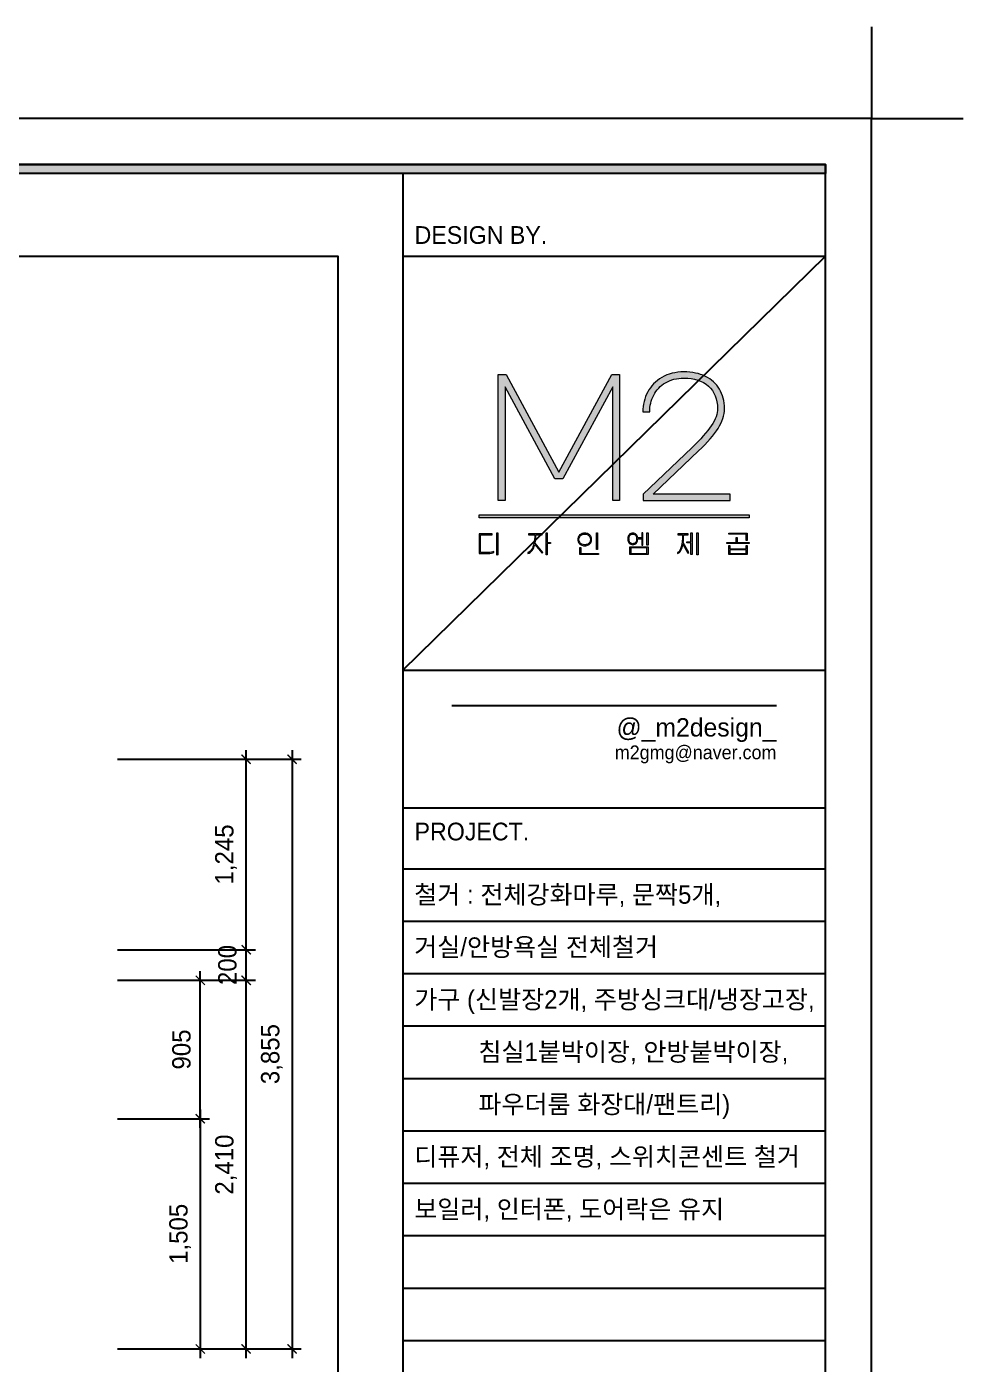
# Model space of a CAD drawing. Header units: millimetres. Extents: x 118028 to 193504, y 42792 to 96100.
# Drawn here: x 187384 to 193504, y 87357 to 96100 of the extents above; entities that cross this region are included whole.
import ezdxf
from ezdxf.enums import TextEntityAlignment as Align

# ---------------------------------------------------------------- set-up
doc = ezdxf.new("R2010")
doc.units = ezdxf.units.MM
doc.header["$LTSCALE"] = 30
doc.header["$PDMODE"] = 3
doc.layers.get('DEFPOINTS').update_dxf_attribs({"color": 248})
for name, color, linetype in [('0-ELC TEXT', 7, 'Continuous'), ('07-DIM WAL', 5, 'Continuous'), ('_U+B808_U+C774_U+C5B4 2', 7, 'Continuous'), ('FORM(YOURNAME)-1', 1, 'Continuous'), ('FORM(YOURNAME)-11', 1, 'Continuous')]:
    doc.layers.add(name, color=color, linetype=linetype)
doc.styles.add('HY 울릉도 L', font='')
doc.styles.add('YOURNAME', font='HY울릉도M.TTF')
doc.styles.add('코레일둥고', font='Korail_Round_Gothic_Medium.ttf')
doc.styles.get('HY 울릉도 L').set_extended_font_data('HY울릉도L')
doc.dimstyles.new('60', dxfattribs={"dimscale": 60, "dimtxt": 2, "dimasz": 1, "dimexe": 1, "dimexo": 1, "dimgap": 1, "dimtad": 1, "dimdec": 0, "dimrnd": 0.05, "dimdsep": 46, "dimlunit": 6, "dimtxsty": 'HY 울릉도 L', "dimblk": 'ARCHTICK', "dimcen": 2.5, "dimdle": 1, "dimclrd": 133, "dimclre": 133, "dimclrt": 30, "dimadec": 0, "dimazin": 0, "dimtfac": 1, "dimtdec": 0, "dimtix": 1, "dimtmove": 2, "dimatfit": 3, "dimldrblk": 'ARCHTICK', "dimfxl": 1, "dimlwd": -1, "dimlwe": -1, "dimarcsym": 0})

# ---------------------------------------------------------------- blocks, each defined once
blk = doc.blocks.new('block 34')
at = {"layer": '_U+B808_U+C774_U+C5B4 2'}
h = blk.add_hatch(color=35, dxfattribs=at)
h.dxf.hatch_style = 2
h.paths.add_polyline_path([(674.6, -105.53), (675.73, -105.53), (683.42, -119.69), (691.1, -105.53), (692.22, -105.53), (692.22, -123.82), (691.22, -123.82), (691.22, -107.31), (683.97, -120.67), (682.84, -120.67), (675.59, -107.31), (675.59, -123.82), (674.6, -123.82)])
h = blk.add_hatch(color=35, dxfattribs=at)
h.dxf.hatch_style = 2
edge = h.paths.add_edge_path()
edge.add_spline(control_points=[(704.68, -105.78), (705.57, -106.21), (706.25, -106.83), (706.73, -107.63), (707.21, -108.43), (707.45, -109.38), (707.45, -110.46), (707.45, -111.43), (707.14, -112.39), (706.53, -113.34), (705.92, -114.29), (704.98, -115.38), (703.7, -116.62), (703.7, -116.62), (697.12, -122.91), (697.12, -122.91), (697.12, -122.91), (708.26, -122.91), (708.26, -122.91), (708.26, -122.91), (708.26, -123.82), (708.26, -123.82), (708.26, -123.82), (695.66, -123.82), (695.66, -123.82), (695.66, -123.82), (695.66, -122.91), (695.66, -122.91), (695.66, -122.91), (702.73, -116.15), (702.73, -116.15), (703.99, -114.93), (704.93, -113.86), (705.54, -112.95), (706.15, -112.03), (706.45, -111.2), (706.45, -110.46), (706.45, -109.07), (706.01, -107.98), (705.12, -107.2), (704.23, -106.42), (703.05, -106.03), (701.57, -106.03), (700.53, -106.03), (699.64, -106.26), (698.89, -106.71), (698.15, -107.15), (697.57, -107.75), (697.18, -108.5), (696.79, -109.25), (696.59, -110.06), (696.59, -110.94), (696.59, -110.94), (695.59, -110.94), (695.59, -110.94), (695.59, -109.89), (695.83, -108.93), (696.3, -108.05), (696.77, -107.17), (697.46, -106.46), (698.36, -105.93), (699.26, -105.4), (700.33, -105.13), (701.57, -105.13), (702.76, -105.13), (703.79, -105.35), (704.68, -105.78)], knot_values=[0, 0, 0, 0, 1, 1, 1, 2, 2, 2, 3, 3, 3, 4, 4, 4, 5, 5, 5, 6, 6, 6, 7, 7, 7, 8, 8, 8, 9, 9, 9, 10, 10, 10, 11, 11, 11, 12, 12, 12, 13, 13, 13, 14, 14, 14, 15, 15, 15, 16, 16, 16, 17, 17, 17, 18, 18, 18, 19, 19, 19, 20, 20, 20, 21, 21, 21, 22, 22, 22, 22], degree=3, periodic=0)
at = {"layer": '_U+B808_U+C774_U+C5B4 2', "lineweight": 0}
blk.add_lwpolyline([(674.6, -105.53), (675.73, -105.53), (683.42, -119.69), (691.1, -105.53), (692.22, -105.53), (692.22, -123.82), (691.22, -123.82), (691.22, -107.31), (683.97, -120.67), (682.84, -120.67), (675.59, -107.31), (675.59, -123.82), (674.6, -123.82), (674.6, -105.53)], dxfattribs=at)
blk.add_open_spline([(704.68, -105.78), (705.57, -106.21), (706.25, -106.83), (706.73, -107.63), (707.21, -108.43), (707.45, -109.38), (707.45, -110.46), (707.45, -111.43), (707.14, -112.39), (706.53, -113.34), (705.92, -114.29), (704.98, -115.38), (703.7, -116.62), (703.7, -116.62), (697.12, -122.91), (697.12, -122.91), (697.12, -122.91), (708.26, -122.91), (708.26, -122.91), (708.26, -122.91), (708.26, -123.82), (708.26, -123.82), (708.26, -123.82), (695.66, -123.82), (695.66, -123.82), (695.66, -123.82), (695.66, -122.91), (695.66, -122.91), (695.66, -122.91), (702.73, -116.15), (702.73, -116.15), (703.99, -114.93), (704.93, -113.86), (705.54, -112.95), (706.15, -112.03), (706.45, -111.2), (706.45, -110.46), (706.45, -109.07), (706.01, -107.98), (705.12, -107.2), (704.23, -106.42), (703.05, -106.03), (701.57, -106.03), (700.53, -106.03), (699.64, -106.26), (698.89, -106.71), (698.15, -107.15), (697.57, -107.75), (697.18, -108.5), (696.79, -109.25), (696.59, -110.06), (696.59, -110.94), (696.59, -110.94), (695.59, -110.94), (695.59, -110.94), (695.59, -109.89), (695.83, -108.93), (696.3, -108.05), (696.77, -107.17), (697.46, -106.46), (698.36, -105.93), (699.26, -105.4), (700.33, -105.13), (701.57, -105.13), (702.76, -105.13), (703.79, -105.35), (704.68, -105.78)], degree=3, knots=[0, 0, 0, 0, 1, 1, 1, 2, 2, 2, 3, 3, 3, 4, 4, 4, 5, 5, 5, 6, 6, 6, 7, 7, 7, 8, 8, 8, 9, 9, 9, 10, 10, 10, 11, 11, 11, 12, 12, 12, 13, 13, 13, 14, 14, 14, 15, 15, 15, 16, 16, 16, 17, 17, 17, 18, 18, 18, 19, 19, 19, 20, 20, 20, 21, 21, 21, 22, 22, 22, 22], dxfattribs=at)
blk = doc.blocks.new('block 35')
at = {"layer": '_U+B808_U+C774_U+C5B4 2'}
h = blk.add_hatch(color=35, dxfattribs=at)
h.dxf.hatch_style = 2
edge = h.paths.add_edge_path()
edge.add_spline(control_points=[(673.72, -128.8), (673.72, -128.8), (672, -128.8), (672, -128.8), (672, -128.8), (672, -131.36), (672, -131.36), (672, -131.36), (673.14, -131.36), (673.14, -131.36), (673.29, -131.36), (673.44, -131.34), (673.6, -131.31), (673.75, -131.28), (673.88, -131.24), (673.98, -131.2), (673.98, -131.2), (673.98, -131.35), (673.98, -131.35), (673.88, -131.4), (673.75, -131.44), (673.6, -131.47), (673.45, -131.49), (673.3, -131.51), (673.14, -131.51), (673.14, -131.51), (671.83, -131.51), (671.83, -131.51), (671.83, -131.51), (671.83, -128.65), (671.83, -128.65), (671.83, -128.65), (673.72, -128.65), (673.72, -128.65), (673.72, -128.65), (673.72, -128.8), (673.72, -128.8)], knot_values=[0, 0, 0, 0, 1, 1, 1, 2, 2, 2, 3, 3, 3, 4, 4, 4, 5, 5, 5, 6, 6, 6, 7, 7, 7, 8, 8, 8, 9, 9, 9, 10, 10, 10, 11, 11, 11, 12, 12, 12, 12], degree=3, periodic=0)
h.paths.add_polyline_path([(674.54, -131.73), (674.38, -131.74), (674.38, -128.5), (674.54, -128.5)])
h = blk.add_hatch(color=35, dxfattribs=at)
h.dxf.hatch_style = 2
edge = h.paths.add_edge_path()
edge.add_spline(control_points=[(679.96, -130.01), (679.96, -130.01), (681.09, -131.37), (681.09, -131.37), (681.09, -131.37), (680.96, -131.47), (680.96, -131.47), (680.96, -131.47), (679.92, -130.19), (679.92, -130.19), (679.82, -130.57), (679.69, -130.87), (679.52, -131.09), (679.35, -131.32), (679.14, -131.46), (678.9, -131.51), (678.9, -131.51), (678.9, -131.36), (678.9, -131.36), (679.11, -131.3), (679.3, -131.16), (679.45, -130.93), (679.6, -130.7), (679.71, -130.39), (679.79, -130.03), (679.86, -129.66), (679.91, -129.25), (679.91, -128.8), (679.91, -128.8), (678.97, -128.8), (678.97, -128.8), (678.97, -128.8), (678.97, -128.65), (678.97, -128.65), (678.97, -128.65), (681, -128.65), (681, -128.65), (681, -128.65), (681, -128.8), (681, -128.8), (681, -128.8), (680.07, -128.8), (680.07, -128.8), (680.06, -129.26), (680.03, -129.66), (679.96, -130.01)], knot_values=[0, 0, 0, 0, 1, 1, 1, 2, 2, 2, 3, 3, 3, 4, 4, 4, 5, 5, 5, 6, 6, 6, 7, 7, 7, 8, 8, 8, 9, 9, 9, 10, 10, 10, 11, 11, 11, 12, 12, 12, 13, 13, 13, 14, 14, 14, 15, 15, 15, 15], degree=3, periodic=0)
h.paths.add_polyline_path([(682.21, -130.06), (681.69, -130.06), (681.69, -131.73), (681.54, -131.73), (681.54, -128.5), (681.69, -128.5), (681.69, -129.92), (682.21, -129.92)])
h = blk.add_hatch(color=35, dxfattribs=at)
h.dxf.hatch_style = 2
edge = h.paths.add_edge_path()
edge.add_spline(control_points=[(687.69, -128.68), (687.84, -128.76), (687.95, -128.87), (688.03, -129.01), (688.11, -129.15), (688.15, -129.3), (688.15, -129.47), (688.15, -129.64), (688.11, -129.8), (688.03, -129.94), (687.95, -130.08), (687.84, -130.19), (687.69, -130.27), (687.54, -130.35), (687.36, -130.39), (687.15, -130.39), (686.95, -130.39), (686.77, -130.35), (686.62, -130.27), (686.47, -130.19), (686.36, -130.08), (686.28, -129.94), (686.2, -129.8), (686.16, -129.64), (686.16, -129.47), (686.16, -129.3), (686.2, -129.15), (686.28, -129.01), (686.36, -128.87), (686.47, -128.76), (686.62, -128.68), (686.77, -128.6), (686.95, -128.56), (687.15, -128.56), (687.36, -128.56), (687.54, -128.6), (687.69, -128.68)], knot_values=[0, 0, 0, 0, 1, 1, 1, 2, 2, 2, 3, 3, 3, 4, 4, 4, 5, 5, 5, 6, 6, 6, 7, 7, 7, 8, 8, 8, 9, 9, 9, 10, 10, 10, 11, 11, 11, 12, 12, 12, 12], degree=3, periodic=0)
edge = h.paths.add_edge_path()
edge.add_spline(control_points=[(686.72, -128.79), (686.59, -128.86), (686.49, -128.95), (686.43, -129.07), (686.36, -129.18), (686.32, -129.32), (686.32, -129.47), (686.32, -129.63), (686.36, -129.76), (686.43, -129.88), (686.49, -130), (686.59, -130.09), (686.72, -130.15), (686.84, -130.22), (686.99, -130.25), (687.15, -130.25), (687.32, -130.25), (687.46, -130.22), (687.59, -130.15), (687.72, -130.09), (687.81, -130), (687.88, -129.88), (687.95, -129.76), (687.98, -129.63), (687.98, -129.47), (687.98, -129.32), (687.95, -129.18), (687.88, -129.07), (687.81, -128.95), (687.72, -128.86), (687.59, -128.79), (687.46, -128.73), (687.32, -128.7), (687.15, -128.7), (686.99, -128.7), (686.84, -128.73), (686.72, -128.79)], knot_values=[0, 0, 0, 0, 1, 1, 1, 2, 2, 2, 3, 3, 3, 4, 4, 4, 5, 5, 5, 6, 6, 6, 7, 7, 7, 8, 8, 8, 9, 9, 9, 10, 10, 10, 11, 11, 11, 12, 12, 12, 12], degree=3, periodic=0)
h.paths.add_polyline_path([(686.6, -131.51), (689.15, -131.51), (689.15, -131.66), (686.44, -131.66), (686.44, -130.66), (686.6, -130.66)])
h.paths.add_polyline_path([(689.03, -130.91), (688.87, -130.91), (688.87, -128.5), (689.03, -128.5)])
h = blk.add_hatch(color=35, dxfattribs=at)
h.dxf.hatch_style = 2
edge = h.paths.add_edge_path()
edge.add_spline(control_points=[(694.67, -130), (694.55, -130.16), (694.37, -130.23), (694.14, -130.23), (693.91, -130.23), (693.73, -130.16), (693.61, -130), (693.48, -129.84), (693.42, -129.64), (693.42, -129.39), (693.42, -129.14), (693.48, -128.94), (693.61, -128.78), (693.73, -128.62), (693.91, -128.54), (694.14, -128.54), (694.35, -128.54), (694.51, -128.61), (694.63, -128.74), (694.75, -128.87), (694.83, -129.04), (694.85, -129.25), (694.85, -129.25), (695.45, -129.25), (695.45, -129.25), (695.45, -129.25), (695.45, -128.52), (695.45, -128.52), (695.45, -128.52), (695.61, -128.52), (695.61, -128.52), (695.61, -128.52), (695.61, -130.29), (695.61, -130.29), (695.61, -130.29), (695.45, -130.29), (695.45, -130.29), (695.45, -130.29), (695.45, -129.4), (695.45, -129.4), (695.45, -129.4), (694.86, -129.4), (694.86, -129.4), (694.85, -129.64), (694.79, -129.85), (694.67, -130)], knot_values=[0, 0, 0, 0, 1, 1, 1, 2, 2, 2, 3, 3, 3, 4, 4, 4, 5, 5, 5, 6, 6, 6, 7, 7, 7, 8, 8, 8, 9, 9, 9, 10, 10, 10, 11, 11, 11, 12, 12, 12, 13, 13, 13, 14, 14, 14, 15, 15, 15, 15], degree=3, periodic=0)
edge = h.paths.add_edge_path()
edge.add_spline(control_points=[(693.73, -129.9), (693.83, -130.03), (693.97, -130.09), (694.14, -130.09), (694.31, -130.09), (694.45, -130.03), (694.55, -129.9), (694.65, -129.78), (694.7, -129.61), (694.7, -129.39), (694.7, -129.17), (694.65, -129), (694.55, -128.87), (694.45, -128.75), (694.31, -128.69), (694.14, -128.69), (693.97, -128.69), (693.83, -128.75), (693.73, -128.87), (693.63, -129), (693.58, -129.17), (693.58, -129.39), (693.58, -129.61), (693.63, -129.78), (693.73, -129.9)], knot_values=[0, 0, 0, 0, 1, 1, 1, 2, 2, 2, 3, 3, 3, 4, 4, 4, 5, 5, 5, 6, 6, 6, 7, 7, 7, 8, 8, 8, 8], degree=3, periodic=0)
h.paths.add_polyline_path([(693.69, -130.55), (696.36, -130.55), (696.36, -131.66), (693.69, -131.66)])
h.paths.add_polyline_path([(693.85, -131.51), (696.2, -131.51), (696.2, -130.7), (693.85, -130.7)])
h.paths.add_polyline_path([(696.36, -128.5), (696.36, -130.32), (696.2, -130.32), (696.2, -128.5)])
h = blk.add_hatch(color=35, dxfattribs=at)
h.dxf.hatch_style = 2
edge = h.paths.add_edge_path()
edge.add_spline(control_points=[(701.46, -129.93), (701.46, -129.93), (702.28, -131.39), (702.28, -131.39), (702.28, -131.39), (702.15, -131.47), (702.15, -131.47), (702.15, -131.47), (701.43, -130.17), (701.43, -130.17), (701.3, -130.94), (701.03, -131.39), (700.63, -131.51), (700.63, -131.51), (700.63, -131.35), (700.63, -131.35), (700.88, -131.26), (701.06, -130.99), (701.18, -130.55), (701.3, -130.1), (701.37, -129.52), (701.37, -128.8), (701.37, -128.8), (700.67, -128.8), (700.67, -128.8), (700.67, -128.8), (700.67, -128.65), (700.67, -128.65), (700.67, -128.65), (702.19, -128.65), (702.19, -128.65), (702.19, -128.65), (702.19, -128.8), (702.19, -128.8), (702.19, -128.8), (701.53, -128.8), (701.53, -128.8), (701.52, -129.25), (701.5, -129.63), (701.46, -129.93)], knot_values=[0, 0, 0, 0, 1, 1, 1, 2, 2, 2, 3, 3, 3, 4, 4, 4, 5, 5, 5, 6, 6, 6, 7, 7, 7, 8, 8, 8, 9, 9, 9, 10, 10, 10, 11, 11, 11, 12, 12, 12, 13, 13, 13, 13], degree=3, periodic=0)
h.paths.add_polyline_path([(702.59, -128.52), (702.75, -128.52), (702.75, -131.68), (702.59, -131.68), (702.59, -129.95), (702, -129.95), (702, -129.8), (702.59, -129.8)])
h.paths.add_polyline_path([(703.61, -128.5), (703.61, -131.73), (703.45, -131.73), (703.45, -128.5)])
h = blk.add_hatch(color=35, dxfattribs=at)
h.dxf.hatch_style = 2
h.paths.add_polyline_path([(711.02, -129.93), (711.02, -130.07), (707.82, -130.07), (707.82, -129.93), (709.16, -129.93), (709.16, -129.2), (709.32, -129.2), (709.32, -129.93)])
h.paths.add_polyline_path([(710.61, -128.72), (708.07, -128.72), (708.07, -128.57), (710.77, -128.57), (710.77, -129.64), (710.61, -129.64)])
h.paths.add_polyline_path([(710.61, -130.36), (710.77, -130.36), (710.77, -131.66), (708.08, -131.66), (708.08, -130.36), (708.24, -130.36), (708.24, -130.83), (710.61, -130.83)])
h.paths.add_polyline_path([(710.61, -131.52), (710.61, -130.97), (708.24, -130.97), (708.24, -131.52)])
at = {"layer": '_U+B808_U+C774_U+C5B4 2', "lineweight": 0}
for points in [[(674.54, -131.73), (674.38, -131.74), (674.38, -128.5), (674.54, -128.5), (674.54, -131.73)], [(682.21, -130.06), (681.69, -130.06), (681.69, -131.73), (681.54, -131.73), (681.54, -128.5), (681.69, -128.5), (681.69, -129.92), (682.21, -129.92), (682.21, -130.06)], [(689.03, -130.91), (688.87, -130.91), (688.87, -128.5), (689.03, -128.5), (689.03, -130.91)], [(696.36, -128.5), (696.36, -130.32), (696.2, -130.32), (696.2, -128.5), (696.36, -128.5)], [(702.59, -128.52), (702.75, -128.52), (702.75, -131.68), (702.59, -131.68), (702.59, -129.95), (702, -129.95), (702, -129.8), (702.59, -129.8), (702.59, -128.52)], [(703.61, -128.5), (703.61, -131.73), (703.45, -131.73), (703.45, -128.5), (703.61, -128.5)], [(711.02, -129.93), (711.02, -130.07), (707.82, -130.07), (707.82, -129.93), (709.16, -129.93), (709.16, -129.2), (709.32, -129.2), (709.32, -129.93), (711.02, -129.93)], [(710.61, -128.72), (708.07, -128.72), (708.07, -128.57), (710.77, -128.57), (710.77, -129.64), (710.61, -129.64), (710.61, -128.72)], [(686.6, -131.51), (689.15, -131.51), (689.15, -131.66), (686.44, -131.66), (686.44, -130.66), (686.6, -130.66), (686.6, -131.51)], [(693.69, -130.55), (696.36, -130.55), (696.36, -131.66), (693.69, -131.66), (693.69, -130.55)], [(693.85, -131.51), (696.2, -131.51), (696.2, -130.7), (693.85, -130.7), (693.85, -131.51)], [(710.61, -130.36), (710.77, -130.36), (710.77, -131.66), (708.08, -131.66), (708.08, -130.36), (708.24, -130.36), (708.24, -130.83), (710.61, -130.83), (710.61, -130.36)], [(710.61, -131.52), (710.61, -130.97), (708.24, -130.97), (708.24, -131.52), (710.61, -131.52)]]:
    blk.add_lwpolyline(points, dxfattribs=at)
for points, knots in [([(673.72, -128.8), (673.72, -128.8), (672, -128.8), (672, -128.8), (672, -128.8), (672, -131.36), (672, -131.36), (672, -131.36), (673.14, -131.36), (673.14, -131.36), (673.29, -131.36), (673.44, -131.34), (673.6, -131.31), (673.75, -131.28), (673.88, -131.24), (673.98, -131.2), (673.98, -131.2), (673.98, -131.35), (673.98, -131.35), (673.88, -131.4), (673.75, -131.44), (673.6, -131.47), (673.45, -131.49), (673.3, -131.51), (673.14, -131.51), (673.14, -131.51), (671.83, -131.51), (671.83, -131.51), (671.83, -131.51), (671.83, -128.65), (671.83, -128.65), (671.83, -128.65), (673.72, -128.65), (673.72, -128.65), (673.72, -128.65), (673.72, -128.8), (673.72, -128.8)], [0, 0, 0, 0, 1, 1, 1, 2, 2, 2, 3, 3, 3, 4, 4, 4, 5, 5, 5, 6, 6, 6, 7, 7, 7, 8, 8, 8, 9, 9, 9, 10, 10, 10, 11, 11, 11, 12, 12, 12, 12]), ([(679.96, -130.01), (679.96, -130.01), (681.09, -131.37), (681.09, -131.37), (681.09, -131.37), (680.96, -131.47), (680.96, -131.47), (680.96, -131.47), (679.92, -130.19), (679.92, -130.19), (679.82, -130.57), (679.69, -130.87), (679.52, -131.09), (679.35, -131.32), (679.14, -131.46), (678.9, -131.51), (678.9, -131.51), (678.9, -131.36), (678.9, -131.36), (679.11, -131.3), (679.3, -131.16), (679.45, -130.93), (679.6, -130.7), (679.71, -130.39), (679.79, -130.03), (679.86, -129.66), (679.91, -129.25), (679.91, -128.8), (679.91, -128.8), (678.97, -128.8), (678.97, -128.8), (678.97, -128.8), (678.97, -128.65), (678.97, -128.65), (678.97, -128.65), (681, -128.65), (681, -128.65), (681, -128.65), (681, -128.8), (681, -128.8), (681, -128.8), (680.07, -128.8), (680.07, -128.8), (680.06, -129.26), (680.03, -129.66), (679.96, -130.01)], [0, 0, 0, 0, 1, 1, 1, 2, 2, 2, 3, 3, 3, 4, 4, 4, 5, 5, 5, 6, 6, 6, 7, 7, 7, 8, 8, 8, 9, 9, 9, 10, 10, 10, 11, 11, 11, 12, 12, 12, 13, 13, 13, 14, 14, 14, 15, 15, 15, 15]), ([(687.69, -128.68), (687.84, -128.76), (687.95, -128.87), (688.03, -129.01), (688.11, -129.15), (688.15, -129.3), (688.15, -129.47), (688.15, -129.64), (688.11, -129.8), (688.03, -129.94), (687.95, -130.08), (687.84, -130.19), (687.69, -130.27), (687.54, -130.35), (687.36, -130.39), (687.15, -130.39), (686.95, -130.39), (686.77, -130.35), (686.62, -130.27), (686.47, -130.19), (686.36, -130.08), (686.28, -129.94), (686.2, -129.8), (686.16, -129.64), (686.16, -129.47), (686.16, -129.3), (686.2, -129.15), (686.28, -129.01), (686.36, -128.87), (686.47, -128.76), (686.62, -128.68), (686.77, -128.6), (686.95, -128.56), (687.15, -128.56), (687.36, -128.56), (687.54, -128.6), (687.69, -128.68)], [0, 0, 0, 0, 1, 1, 1, 2, 2, 2, 3, 3, 3, 4, 4, 4, 5, 5, 5, 6, 6, 6, 7, 7, 7, 8, 8, 8, 9, 9, 9, 10, 10, 10, 11, 11, 11, 12, 12, 12, 12]), ([(686.72, -128.79), (686.59, -128.86), (686.49, -128.95), (686.43, -129.07), (686.36, -129.18), (686.32, -129.32), (686.32, -129.47), (686.32, -129.63), (686.36, -129.76), (686.43, -129.88), (686.49, -130), (686.59, -130.09), (686.72, -130.15), (686.84, -130.22), (686.99, -130.25), (687.15, -130.25), (687.32, -130.25), (687.46, -130.22), (687.59, -130.15), (687.72, -130.09), (687.81, -130), (687.88, -129.88), (687.95, -129.76), (687.98, -129.63), (687.98, -129.47), (687.98, -129.32), (687.95, -129.18), (687.88, -129.07), (687.81, -128.95), (687.72, -128.86), (687.59, -128.79), (687.46, -128.73), (687.32, -128.7), (687.15, -128.7), (686.99, -128.7), (686.84, -128.73), (686.72, -128.79)], [0, 0, 0, 0, 1, 1, 1, 2, 2, 2, 3, 3, 3, 4, 4, 4, 5, 5, 5, 6, 6, 6, 7, 7, 7, 8, 8, 8, 9, 9, 9, 10, 10, 10, 11, 11, 11, 12, 12, 12, 12]), ([(694.67, -130), (694.55, -130.16), (694.37, -130.23), (694.14, -130.23), (693.91, -130.23), (693.73, -130.16), (693.61, -130), (693.48, -129.84), (693.42, -129.64), (693.42, -129.39), (693.42, -129.14), (693.48, -128.94), (693.61, -128.78), (693.73, -128.62), (693.91, -128.54), (694.14, -128.54), (694.35, -128.54), (694.51, -128.61), (694.63, -128.74), (694.75, -128.87), (694.83, -129.04), (694.85, -129.25), (694.85, -129.25), (695.45, -129.25), (695.45, -129.25), (695.45, -129.25), (695.45, -128.52), (695.45, -128.52), (695.45, -128.52), (695.61, -128.52), (695.61, -128.52), (695.61, -128.52), (695.61, -130.29), (695.61, -130.29), (695.61, -130.29), (695.45, -130.29), (695.45, -130.29), (695.45, -130.29), (695.45, -129.4), (695.45, -129.4), (695.45, -129.4), (694.86, -129.4), (694.86, -129.4), (694.85, -129.64), (694.79, -129.85), (694.67, -130)], [0, 0, 0, 0, 1, 1, 1, 2, 2, 2, 3, 3, 3, 4, 4, 4, 5, 5, 5, 6, 6, 6, 7, 7, 7, 8, 8, 8, 9, 9, 9, 10, 10, 10, 11, 11, 11, 12, 12, 12, 13, 13, 13, 14, 14, 14, 15, 15, 15, 15]), ([(693.73, -129.9), (693.83, -130.03), (693.97, -130.09), (694.14, -130.09), (694.31, -130.09), (694.45, -130.03), (694.55, -129.9), (694.65, -129.78), (694.7, -129.61), (694.7, -129.39), (694.7, -129.17), (694.65, -129), (694.55, -128.87), (694.45, -128.75), (694.31, -128.69), (694.14, -128.69), (693.97, -128.69), (693.83, -128.75), (693.73, -128.87), (693.63, -129), (693.58, -129.17), (693.58, -129.39), (693.58, -129.61), (693.63, -129.78), (693.73, -129.9)], [0, 0, 0, 0, 1, 1, 1, 2, 2, 2, 3, 3, 3, 4, 4, 4, 5, 5, 5, 6, 6, 6, 7, 7, 7, 8, 8, 8, 8]), ([(701.46, -129.93), (701.46, -129.93), (702.28, -131.39), (702.28, -131.39), (702.28, -131.39), (702.15, -131.47), (702.15, -131.47), (702.15, -131.47), (701.43, -130.17), (701.43, -130.17), (701.3, -130.94), (701.03, -131.39), (700.63, -131.51), (700.63, -131.51), (700.63, -131.35), (700.63, -131.35), (700.88, -131.26), (701.06, -130.99), (701.18, -130.55), (701.3, -130.1), (701.37, -129.52), (701.37, -128.8), (701.37, -128.8), (700.67, -128.8), (700.67, -128.8), (700.67, -128.8), (700.67, -128.65), (700.67, -128.65), (700.67, -128.65), (702.19, -128.65), (702.19, -128.65), (702.19, -128.65), (702.19, -128.8), (702.19, -128.8), (702.19, -128.8), (701.53, -128.8), (701.53, -128.8), (701.52, -129.25), (701.5, -129.63), (701.46, -129.93)], [0, 0, 0, 0, 1, 1, 1, 2, 2, 2, 3, 3, 3, 4, 4, 4, 5, 5, 5, 6, 6, 6, 7, 7, 7, 8, 8, 8, 9, 9, 9, 10, 10, 10, 11, 11, 11, 12, 12, 12, 13, 13, 13, 13])]:
    blk.add_open_spline(points, degree=3, knots=knots, dxfattribs=at)
blk = doc.blocks.new('block 33')
at = {"layer": '_U+B808_U+C774_U+C5B4 2'}
for name in ['block 34', 'block 35']:
    blk.add_blockref(name, (0, 0), dxfattribs=at)
blk = doc.blocks.new('block 32')
at = {"layer": '_U+B808_U+C774_U+C5B4 2'}
h = blk.add_hatch(color=35, dxfattribs=at)
h.dxf.hatch_style = 2
h.paths.add_polyline_path([(711.02, -126.32), (671.83, -126.32), (671.83, -125.91), (711.02, -125.91)])
at = {"layer": '_U+B808_U+C774_U+C5B4 2', "lineweight": 0}
blk.add_lwpolyline([(711.02, -126.32), (671.83, -126.32), (671.83, -125.91), (711.02, -125.91), (711.02, -126.32)], dxfattribs=at)
at = {"layer": '_U+B808_U+C774_U+C5B4 2'}
blk.add_blockref('block 33', (0, 0), dxfattribs=at)
blk = doc.blocks.new('FORM-ELEVATION')
at = {"layer": 'FORM(YOURNAME)-11'}
h = blk.add_hatch(color=256, dxfattribs=at)
h.dxf.hatch_style = 1
h.paths.add_polyline_path([(-10309, 35708), (71691, 35708), (71691, 35508), (-10309, 35508)])
h.paths.add_polyline_path([(-10309, -21492), (71691, -21492), (71691, -21692), (-10309, -21692)])
at = {"layer": 'DEFPOINTS', "color": 158}
for p, q in [((62481, 35508), (62481, -21492)), ((62481, 33708), (71691, 33708)), ((62481, 24686), (71691, 33708)), ((62481, 24686), (71691, 24686)), ((71691, 20353), (62481, 20353)), ((71691, 19211), (62481, 19211)), ((71691, 18069), (62481, 18069)), ((71691, 16927), (62481, 16927)), ((71691, 15784), (62481, 15784)), ((71691, 14642), (62481, 14642)), ((71691, 13500), (62481, 13500)), ((71691, 12358), (62481, 12358)), ((71691, 11216), (62481, 11216)), ((71691, 10074), (62481, 10074))]:
    blk.add_line(p, q, dxfattribs=at)
at = {"layer": 'DEFPOINTS', "color": 1}
blk.add_lwpolyline([(72691, 38708), (72691, 36708), (74691, 36708)], dxfattribs=at)
at = {"layer": 'DEFPOINTS', "color": 158}
for points in [[(-10309, -21692), (71691, -21692), (71691, 35708), (-10309, 35708)], [(-8309, 33708), (61071, 33708), (61071, -19692), (-8309, -19692)]]:
    blk.add_lwpolyline(points, close=True, dxfattribs=at)
at = {"layer": 'FORM(YOURNAME)-11', "color": 251}
blk.add_line((63550, 23916), (70622, 23916), dxfattribs=at)
at = {"layer": 'FORM(YOURNAME)-11', "color": 14}
blk.add_line((62481, 21686), (71691, 21686), dxfattribs=at)
at = {"layer": 'FORM(YOURNAME)-11', "color": 250}
blk.add_lwpolyline([(-11309, -22692), (72691, -22692), (72691, 36708), (-11309, 36708)], close=True, dxfattribs=at)
at = {"layer": 'FORM(YOURNAME)-11'}
blk.add_lwpolyline([(-10309, 35708), (71691, 35708), (71691, 35508), (-10309, 35508)], close=True, dxfattribs=at)
at = {"layer": '_U+B808_U+C774_U+C5B4 2', "xscale": 150, "yscale": 150, "zscale": 150}
blk.add_blockref('block 32', (-36628, 46957), dxfattribs=at)
at = {"layer": 'FORM(YOURNAME)-11', "color": 14, "style": 'YOURNAME'}
for s, p in [('DESIGN BY.', (62739, 34170)), ('PROJECT.', (62739, 21172))]:
    blk.add_text(s, height=386.1, dxfattribs=at).set_placement(p, align=Align.MIDDLE_LEFT)
for s, height, width, p in [('@_m2design_', 400, 1.03, (70622, 23242)), ('m2gmg@naver.com', 300, 0.995, (70622, 22747))]:
    blk.add_text(s, height=height, dxfattribs=dict(at, width=width)).set_placement(p, align=Align.RIGHT)
at = {"layer": 'FORM(YOURNAME)-11', "color": 3, "style": 'YOURNAME'}
for tag, height, p in [('1', 451, (71041, -1219)), ('2', 451, (71041, -1863)), ('3', 451, (71041, -3150)), ('4', 451, (71041, -5081)), ('5', 515, (71041, -7398)), ('6', 515, (71041, -9650)), ('7', 515, (71041, -11903)), ('8', 515, (71041, -14155)), ('9', 515, (71041, -16408)), ('10', 515, (66791, -18596)), ('11', 515, (71041, -18660)), ('12', 515, (66791, -20848)), ('13', 515, (71041, -20848))]:
    blk.add_attdef(tag, text='', height=height, dxfattribs=at).set_placement(p, align=Align.MIDDLE_RIGHT)
blk = doc.blocks.new('_ArchTick')
at = {"color": 0, "linetype": 'ByBlock', "const_width": 0.15}
blk.add_lwpolyline([(-0.5, -0.5), (0.5, 0.5)], dxfattribs=at)
blk = doc.blocks.new('*D82')
at = {"layer": '07-DIM WAL', "color": 133, "transparency": 16777216}
for p, q in [((188818.4, 87396.8), (188818.4, 89926.8)), ((187978.4, 89866.8), (188878.4, 89866.8)), ((187978.4, 87456.8), (188878.4, 87456.8))]:
    blk.add_line(p, q, dxfattribs=at)
at = {"layer": 'DEFPOINTS', "color": 0, "transparency": 16777216}
for p in [(187918.4, 89866.8), (188818.4, 89866.8), (187918.4, 87456.8)]:
    blk.add_point(p, dxfattribs=at)
at = {"layer": '07-DIM WAL', "color": 133, "transparency": 16777216, "xscale": 60, "yscale": 60, "zscale": 60}
for p, rotation in [((188818.4, 89866.8), 90), ((188818.4, 87456.8), 270)]:
    blk.add_blockref('_ArchTick', p, dxfattribs=dict(at, rotation=rotation))
at = {"layer": '07-DIM WAL', "color": 30, "transparency": 16777216, "insert": (188686.5, 88661.8), "char_height": 120, "attachment_point": 5, "rotation": 90, "style": 'HY 울릉도 L'}
blk.add_mtext('2,410', dxfattribs=at)
blk = doc.blocks.new('*D83')
at = {"layer": '07-DIM WAL', "color": 133, "transparency": 16777216}
for p, q in [((188038.4, 90066.8), (188878.4, 90066.8)), ((188818.4, 89806.8), (188818.4, 90126.8)), ((188038.4, 89866.8), (188878.4, 89866.8))]:
    blk.add_line(p, q, dxfattribs=at)
at = {"layer": 'DEFPOINTS', "color": 0, "transparency": 16777216}
for p in [(187978.4, 90066.8), (188818.4, 90066.8), (187978.4, 89866.8)]:
    blk.add_point(p, dxfattribs=at)
at = {"layer": '07-DIM WAL', "color": 133, "transparency": 16777216, "xscale": 60, "yscale": 60, "zscale": 60}
for p, rotation in [((188818.4, 90066.8), 270), ((188818.4, 89866.8), 90)]:
    blk.add_blockref('_ArchTick', p, dxfattribs=dict(at, rotation=rotation))
at = {"layer": '07-DIM WAL', "color": 30, "transparency": 16777216, "insert": (188695.9, 89966.8), "char_height": 120, "attachment_point": 5, "rotation": 90, "style": 'HY 울릉도 L'}
blk.add_mtext('200', dxfattribs=at)
blk = doc.blocks.new('*D84')
at = {"layer": '07-DIM WAL', "color": 133, "transparency": 16777216}
for p, q in [((188818.4, 90006.8), (188818.4, 91371.8)), ((187978.4, 91311.8), (188878.4, 91311.8)), ((187978.4, 90066.8), (188878.4, 90066.8))]:
    blk.add_line(p, q, dxfattribs=at)
at = {"layer": 'DEFPOINTS', "color": 0, "transparency": 16777216}
for p in [(187918.4, 91311.8), (188818.4, 91311.8), (187918.4, 90066.8)]:
    blk.add_point(p, dxfattribs=at)
at = {"layer": '07-DIM WAL', "color": 133, "transparency": 16777216, "xscale": 60, "yscale": 60, "zscale": 60}
for p, rotation in [((188818.4, 91311.8), 90), ((188818.4, 90066.8), 270)]:
    blk.add_blockref('_ArchTick', p, dxfattribs=dict(at, rotation=rotation))
at = {"layer": '07-DIM WAL', "color": 30, "transparency": 16777216, "insert": (188686.5, 90689.3), "char_height": 120, "attachment_point": 5, "rotation": 90, "style": 'HY 울릉도 L'}
blk.add_mtext('1,245', dxfattribs=at)
blk = doc.blocks.new('*D85')
at = {"layer": '07-DIM WAL', "color": 133, "transparency": 16777216}
for p, q in [((189118.4, 91371.8), (189118.4, 87396.8)), ((187978.4, 91311.8), (189178.4, 91311.8)), ((187978.4, 87456.8), (189178.4, 87456.8))]:
    blk.add_line(p, q, dxfattribs=at)
at = {"layer": 'DEFPOINTS', "color": 0, "transparency": 16777216}
for p in [(187918.4, 91311.8), (187918.4, 87456.8), (189118.4, 87456.8)]:
    blk.add_point(p, dxfattribs=at)
at = {"layer": '07-DIM WAL', "color": 133, "transparency": 16777216, "xscale": 60, "yscale": 60, "zscale": 60}
for p, rotation in [((189118.4, 91311.8), 90), ((189118.4, 87456.8), 270)]:
    blk.add_blockref('_ArchTick', p, dxfattribs=dict(at, rotation=rotation))
at = {"layer": '07-DIM WAL', "color": 30, "transparency": 16777216, "insert": (188986.4, 89384.3), "char_height": 120, "attachment_point": 5, "rotation": 90, "style": 'HY 울릉도 L'}
blk.add_mtext('3,855', dxfattribs=at)
blk = doc.blocks.new('*D86')
at = {"layer": '07-DIM WAL', "color": 133, "transparency": 16777216}
for p, q in [((188518.4, 88901.8), (188518.4, 89926.8)), ((187978.4, 89866.8), (188578.4, 89866.8)), ((187978.4, 88961.8), (188578.4, 88961.8))]:
    blk.add_line(p, q, dxfattribs=at)
at = {"layer": 'DEFPOINTS', "color": 0, "transparency": 16777216}
for p in [(187918.4, 89866.8), (188518.4, 89866.8), (187918.4, 88961.8)]:
    blk.add_point(p, dxfattribs=at)
at = {"layer": '07-DIM WAL', "color": 133, "transparency": 16777216, "xscale": 60, "yscale": 60, "zscale": 60}
for p, rotation in [((188518.4, 89866.8), 90), ((188518.4, 88961.8), 270)]:
    blk.add_blockref('_ArchTick', p, dxfattribs=dict(at, rotation=rotation))
at = {"layer": '07-DIM WAL', "color": 30, "transparency": 16777216, "insert": (188395.7, 89414.3), "char_height": 120, "attachment_point": 5, "rotation": 90, "style": 'HY 울릉도 L'}
blk.add_mtext('905', dxfattribs=at)
blk = doc.blocks.new('*D87')
at = {"layer": '07-DIM WAL', "color": 133, "transparency": 16777216}
for p, q in [((188518.4, 89021.8), (188518.4, 87396.8)), ((187978.4, 88961.8), (188578.4, 88961.8)), ((187978.4, 87456.8), (188578.4, 87456.8))]:
    blk.add_line(p, q, dxfattribs=at)
at = {"layer": 'DEFPOINTS', "color": 0, "transparency": 16777216}
for p in [(187918.4, 88961.8), (187918.4, 87456.8), (188518.4, 87456.8)]:
    blk.add_point(p, dxfattribs=at)
at = {"layer": '07-DIM WAL', "color": 133, "transparency": 16777216, "xscale": 60, "yscale": 60, "zscale": 60}
for p, rotation in [((188518.4, 88961.8), 90), ((188518.4, 87456.8), 270)]:
    blk.add_blockref('_ArchTick', p, dxfattribs=dict(at, rotation=rotation))
at = {"layer": '07-DIM WAL', "color": 30, "transparency": 16777216, "insert": (188386.5, 88209.3), "char_height": 120, "attachment_point": 5, "rotation": 90, "style": 'HY 울릉도 L'}
blk.add_mtext('1,505', dxfattribs=at)

msp = doc.modelspace()

# ---------------------------------------------------------------- block references
at = {"layer": 'FORM(YOURNAME)-1', "xscale": 0.3, "yscale": 0.3, "zscale": 0.3}
msp.add_blockref('FORM-ELEVATION', (171097, 84487.8), dxfattribs=at)

# ---------------------------------------------------------------- texts
at = {"layer": '0-ELC TEXT', "style": '코레일둥고'}
for s, p in [('철거 : 전체강화마루, 문짝5개,', (189916.7, 90367.2)), ('거실/안방욕실 전체철거', (189916.7, 90024.5)), ('가구 (신발장2개, 주방싱크대/냉장고장,', (189916.7, 89681.9)), ('침실1붙박이장, 안방붙박이장,', (190336, 89339.3)), ('파우더룸 화장대/팬트리)', (190336, 88996.6)), ('디퓨저, 전체 조명, 스위치콘센트 철거', (189916.7, 88654)), ('보일러, 인터폰, 도어락은 유지', (189916.7, 88311.3))]:
    msp.add_text(s, height=120, dxfattribs=at).set_placement(p)

# ---------------------------------------------------------------- dimensions: what is measured, and where the dimension line sits
at = {"layer": '07-DIM WAL'}
for base, p1, p2, picture, middle in [((188818.4, 91311.8), (187918.4, 90066.8), (187918.4, 91311.8), '*D84', (188686.5, 90689.3)), ((189118.4, 87456.8), (187918.4, 91311.8), (187918.4, 87456.8), '*D85', (188986.4, 89384.3)), ((188818.4, 90066.8), (187978.4, 89866.8), (187978.4, 90066.8), '*D83', (188695.9, 89966.8)), ((188818.4, 89866.8), (187918.4, 87456.8), (187918.4, 89866.8), '*D82', (188686.5, 88661.8)), ((188518.4, 89866.8), (187918.4, 88961.8), (187918.4, 89866.8), '*D86', (188395.7, 89414.3)), ((188518.4, 87456.8), (187918.4, 88961.8), (187918.4, 87456.8), '*D87', (188386.5, 88209.3))]:
    dim = msp.add_linear_dim(base=base, p1=p1, p2=p2, angle=90, dimstyle='60', dxfattribs=at)
    dim.commit()
    dim.dimension.update_dxf_attribs({"geometry": picture, "text_midpoint": middle})

doc.saveas('drawing.dxf')
